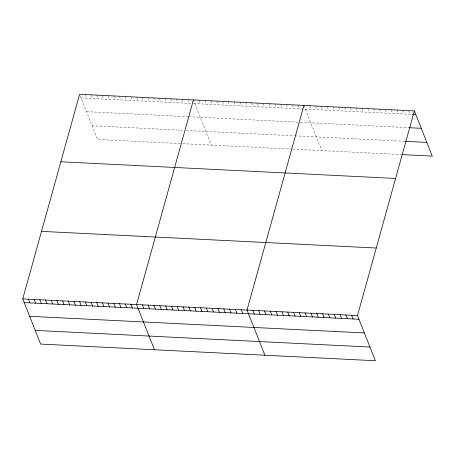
<?xml version="1.0" encoding="UTF-8"?>
<svg xmlns="http://www.w3.org/2000/svg" width="455" height="455" viewBox="0 0 455 455"><rect width="100%" height="100%" fill="white"/><g stroke="black" fill="none" stroke-linecap="round" stroke-linejoin="round"><path stroke-width="0.34" stroke-dasharray="2.27 1.71" d="M81.075 97.956L192.994 103.524M193.625 103.558L412.594 114.455M86.496 111.646L187.665 116.679M188.927 116.742L297.86 122.168M300.442 122.293L408.971 127.696M92.081 125.751L183.132 130.284M186.294 130.443L294.396 135.823M295.045 135.852L404.865 141.317M180.334 143.564L97.501 139.44L79.614 94.259M182.864 143.689L290.773 149.064M292.713 149.16L401.242 154.558M408.545 110.628L410.012 114.324M402.732 110.337L404.194 114.034M396.919 110.047L398.381 113.75M391.101 109.763L392.568 113.46M385.288 109.473L386.756 113.17M379.476 109.183L380.937 112.88M373.663 108.893L375.125 112.59M367.845 108.603L369.312 112.3M362.032 108.313L363.5 112.01M356.22 108.023L357.681 111.72M350.407 107.733L351.869 111.429M344.594 107.448L346.056 111.145M338.776 107.158L340.243 110.855M332.963 106.868L334.425 110.565M327.151 106.578L328.612 110.275M321.338 106.288L322.8 109.985M315.52 105.998L316.987 109.695M309.707 105.708L311.169 109.405M303.894 105.418L321.782 150.605M298.082 105.128L299.544 108.83M292.264 104.843L293.731 108.54M286.451 104.553L287.913 108.25M280.638 104.263L282.1 107.96M274.826 103.973L276.287 107.67M269.007 103.683L270.475 107.38M263.195 103.393L264.656 107.09M257.382 103.103L258.844 106.8M251.569 102.813L253.031 106.516M245.751 102.529L247.219 106.225M239.939 102.238L241.4 105.935M234.126 101.948L235.588 105.645M228.313 101.658L229.775 105.355M222.495 101.368L223.962 105.065M216.682 101.078L218.144 104.775M210.87 100.788L212.331 104.485M205.057 100.498L206.519 104.201M199.239 100.214L200.706 103.911M193.426 99.924L211.319 145.105M187.733 99.639L189.2 103.336M182.045 99.355L183.507 103.052M176.352 99.071L177.82 102.767M170.665 98.792L172.126 102.489M164.972 98.507L166.439 102.204M159.284 98.223L160.746 101.92M153.591 97.939L155.053 101.636M147.903 97.654L149.365 101.351M142.21 97.376L143.672 101.073M136.517 97.091L137.984 100.788M130.83 96.807L132.291 100.504M125.136 96.523L126.604 100.219M119.449 96.238L120.911 99.935M113.756 95.959L115.223 99.656M108.068 95.675L109.53 99.372M102.375 95.391L103.837 99.088M96.682 95.106L98.149 98.803M90.994 94.822L92.456 98.519M85.301 94.543L86.769 98.24"/><path stroke-width="0.68" d="M414.357 110.918L357.499 315.56L375.386 360.741L40.643 344.082L22.75 298.895L79.614 94.259L414.357 110.918L432.25 156.105L401.89 154.592M193.426 99.924L136.563 304.56L154.455 349.747M303.894 105.418L247.031 310.06L264.924 355.247M412.594 114.455L415.825 114.615M409.614 127.73L421.245 128.304M405.513 141.351L426.83 142.409M60.845 161.787L395.594 178.451M41.513 231.368L376.262 248.026M22.75 298.895L357.499 315.56M24.212 302.592L358.961 319.256M29.632 316.288L364.381 332.946M35.217 330.393L369.966 347.051M351.687 315.269L353.148 318.966M345.868 314.979L347.336 318.676M340.056 314.689L341.517 318.386M334.243 314.399L335.705 318.096M328.43 314.109L329.892 317.806M322.612 313.819L324.079 317.516M316.799 313.529L318.261 317.232M310.987 313.245L312.448 316.942M305.174 312.955L306.636 316.652M299.356 312.665L300.823 316.361M293.543 312.375L295.005 316.071M287.731 312.084L289.192 315.781M281.918 311.794L283.38 315.491M276.1 311.504L277.567 315.201M270.287 311.214L271.749 314.917M264.474 310.93L265.936 314.627M258.662 310.64L260.123 314.337M252.843 310.35L254.311 314.047M241.218 309.77L242.68 313.467M235.406 309.48L236.867 313.176M229.587 309.19L231.055 312.886M223.775 308.899L225.236 312.602M217.962 308.615L219.424 312.312M212.149 308.325L213.611 312.022M206.331 308.035L207.798 311.732M200.518 307.745L201.98 311.442M194.706 307.455L196.168 311.152M188.893 307.165L190.355 310.862M183.075 306.875L184.542 310.572M177.262 306.585L178.724 310.287M171.45 306.3L172.911 309.997M165.637 306.01L167.099 309.707M159.819 305.72L161.286 309.417M154.006 305.43L155.468 309.127M148.194 305.14L149.655 308.837M142.381 304.85L143.843 308.547M130.875 304.276L132.337 307.978M125.182 303.997L126.649 307.694M119.494 303.712L120.956 307.409M113.801 303.428L115.263 307.125M108.108 303.144L109.575 306.841M102.421 302.859L103.882 306.562M96.727 302.581L98.195 306.278M91.04 302.296L92.501 305.993M85.347 302.012L86.814 305.709M79.659 301.728L81.121 305.424M73.966 301.449L75.428 305.146M68.278 301.164L69.74 304.861M62.585 300.88L64.047 304.577M56.892 300.596L58.359 304.293M51.205 300.311L52.666 304.008M45.511 300.033L46.979 303.73M39.824 299.748L41.286 303.445M34.131 299.464L35.598 303.161M28.443 299.18L29.905 302.876"/></g></svg>
